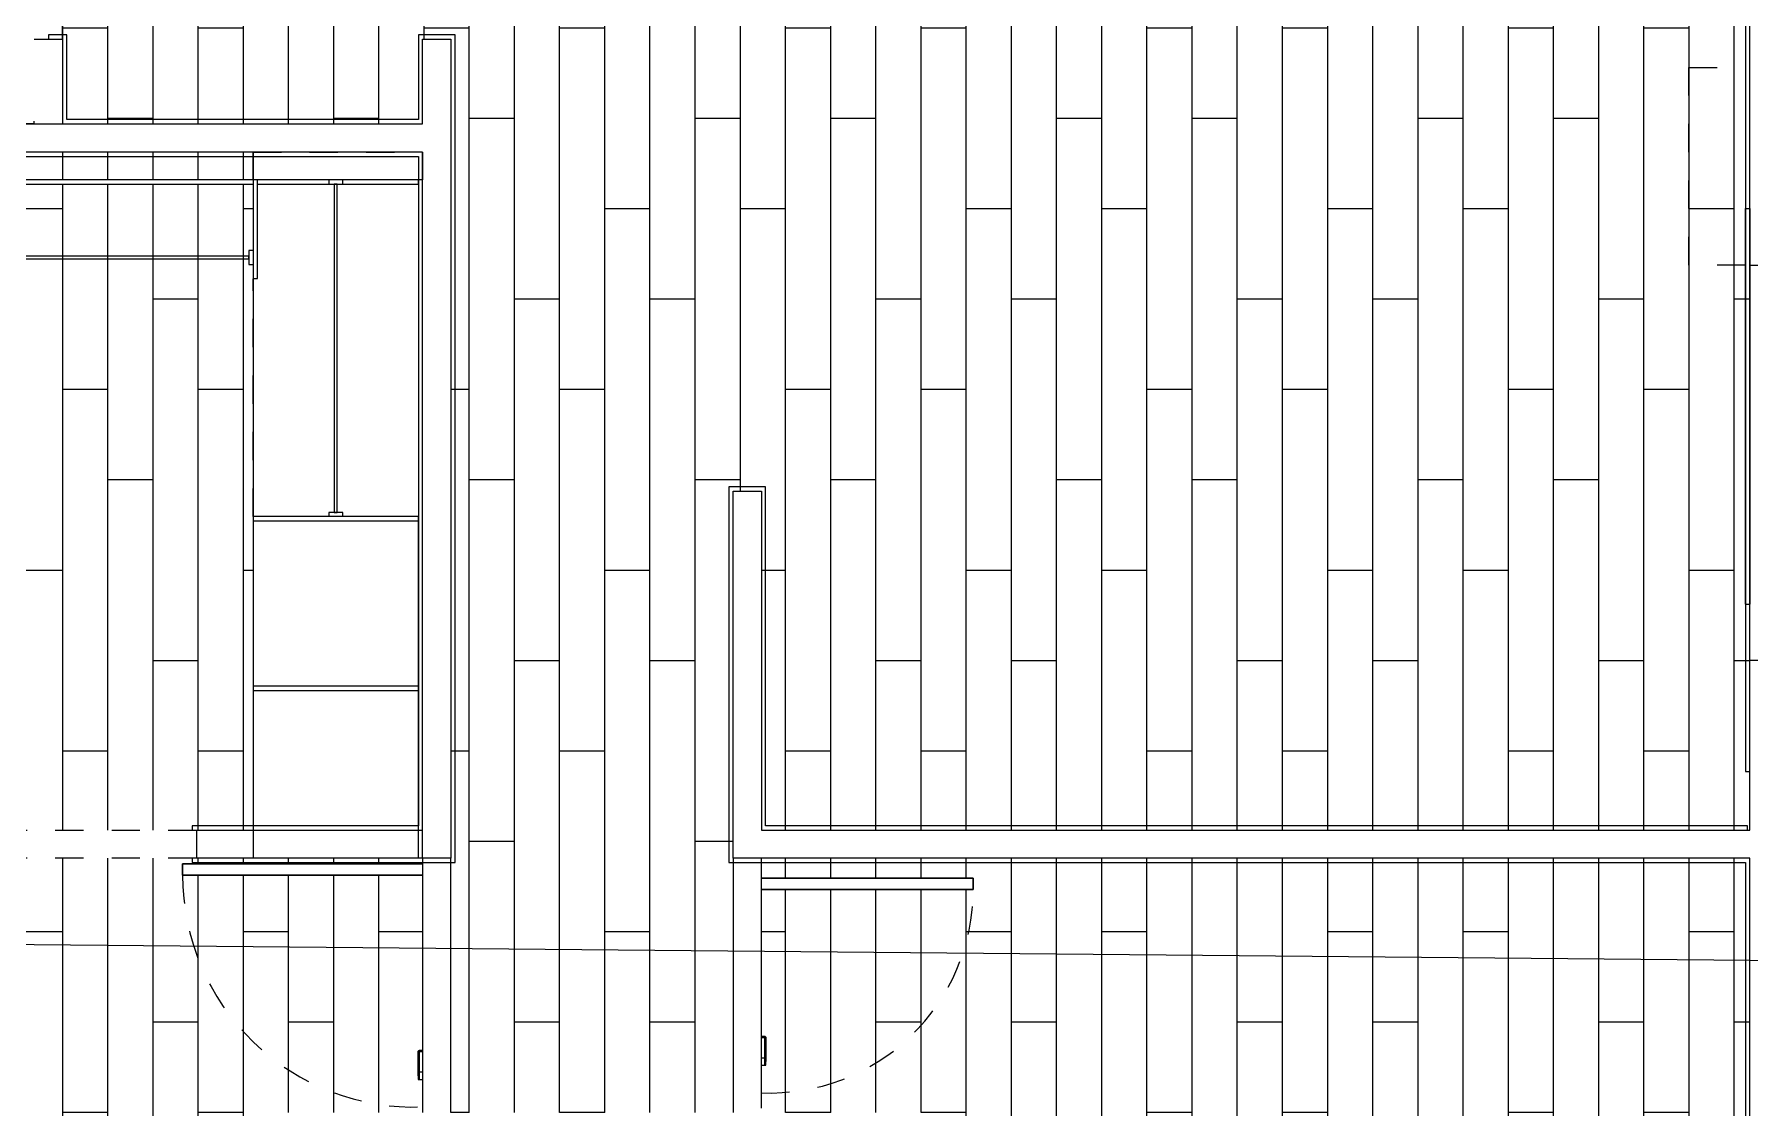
# Model space of a CAD drawing. Header units: metres. Extents: x 3856 to 4207, y -1118 to -691.
# Drawn here: x 3998.88 to 4004.96, y -978.41 to -974.61 of the extents above; entities that cross this region are included whole.
import ezdxf

# ---------------------------------------------------------------- set-up
doc = ezdxf.new("R2010")
doc.units = ezdxf.units.M
for name, pattern in [('Basculante', [0.003, 0.002, -0.001]), ('Dash', [0.00635, 0.003175, -0.003175]), ('Derribado', [0.0048, 0.0032, -0.0016]), ('Trazo', [0.006, 0.003, -0.003])]:
    doc.linetypes.add(name, pattern=pattern)
for name, color, linetype, lineweight in [('_Hidden Lines_', 7, 'Trazo', 9), ('Basculante', 7, 'Basculante', 9), ('Casework', 7, 'Continuous', 9), ('Common Edges', 7, 'Continuous', 9), ('Detail Items', 7, 'Continuous', 9), ('Doors', 7, 'Continuous', 9), ('Floors', 7, 'Continuous', 9), ('Linea de proyección', 7, 'Derribado', 9), ('Líneas medias', 7, 'Continuous', 9), ('Surface Pattern', 7, 'Continuous', 9), ('Text Notes', 7, 'Continuous', 9), ('Walls', 7, 'Continuous', 9)]:
    doc.layers.add(name, color=color, linetype=linetype, lineweight=lineweight)
doc.layers.add('Cour_Roja_Punteada_1', color=1, linetype='Dash', lineweight=9, true_color=0xff0000)
doc.layers.add('ROA-E00-URB-A101-MASTER_PLAN cambio estaciomientos_dwg', color=7, linetype='Continuous', lineweight=9, true_color=0x767676)

# ---------------------------------------------------------------- blocks, each defined once
blk = doc.blocks.new('Multifuncional 2D - Closet 60x240cm-4257036-IMPLANTACIÓN - KIT COMERCIAL')
at = {"layer": '_Hidden Lines_'}
for p, q in [((0.2517, -0.4866), (1.0942, -0.4866)), ((1.4442, -0.4866), (1.5422, -0.4866)), ((1.5422, -0.4866), (1.5422, -1.0866)), ((1.5422, -1.0866), (1.4442, -1.0866))]:
    blk.add_line(p, q, dxfattribs=at)
at = {"layer": 'Casework'}
for p, q in [((1.0942, -0.4866), (0.2517, -0.4866)), ((1.5422, -0.4866), (1.4442, -0.4866)), ((1.5422, -1.0866), (1.5422, -0.4866)), ((1.4442, -1.0866), (1.5422, -1.0866))]:
    blk.add_line(p, q, dxfattribs=at)
blk = doc.blocks.new('COUR-PUERTA-SIMPLE - P-05 _ 80 cm x 210 cm-V187-IMPLANTACIÓN - KIT COMERCIAL')
at = {"layer": 'Detail Items'}
for p, q in [((0.34, -0.8), (0.34, -0.05)), ((0.34, -0.05), (0.34, -0.8)), ((0.38, -0.05), (0.38, -0.8)), ((0.38, -0.8), (0.38, -0.05)), ((0.38, -0.8), (0.34, -0.8)), ((0.34, -0.8), (0.38, -0.8))]:
    blk.add_line(p, q, dxfattribs=at)
at = {"layer": 'Doors'}
for p, q in [((-0.2827, -0.05), (-0.2827, -0.0622)), ((-0.2573, -0.0622), (-0.2573, -0.05)), ((-0.1842, -0.0622), (-0.1842, -0.05)), ((-0.1842, -0.05), (-0.1842, -0.0622)), ((-0.1811, -0.05), (-0.1811, -0.0623)), ((-0.1811, -0.0623), (-0.1811, -0.05)), ((-0.2827, -0.0622), (-0.2827, -0.0654)), ((-0.27, -0.0622), (-0.2827, -0.0622)), ((-0.2827, -0.0622), (-0.2573, -0.0622)), ((-0.2827, -0.0622), (-0.2573, -0.0622)), ((-0.2827, -0.0654), (-0.27, -0.0654)), ((-0.27, -0.0622), (-0.1842, -0.0622)), ((-0.1842, -0.0622), (-0.27, -0.0622)), ((-0.27, -0.0654), (-0.27, -0.0622)), ((-0.27, -0.0622), (-0.27, -0.0654)), ((-0.27, -0.0654), (-0.1842, -0.0654)), ((-0.1842, -0.0654), (-0.27, -0.0654))]:
    blk.add_line(p, q, dxfattribs=at)
at = {"layer": 'Doors', "flags": 128}
for points in [[(-0.1842, -0.0654), (-0.1835, -0.0653), (-0.1829, -0.0651), (-0.1823, -0.0647), (-0.1818, -0.0642), (-0.1814, -0.0636), (-0.1812, -0.063), (-0.1811, -0.0623)], [(-0.1811, -0.0623), (-0.1812, -0.063), (-0.1814, -0.0636), (-0.1818, -0.0642), (-0.1823, -0.0647), (-0.1829, -0.0651), (-0.1835, -0.0653), (-0.1842, -0.0654)]]:
    blk.add_lwpolyline(points, dxfattribs=at)
at = {"layer": 'Linea de proyección'}
blk.add_arc((0.34, -0.0789), 0.7211, 177.71276, 270, dxfattribs=at)
blk = doc.blocks.new('COUR-PUERTA-SIMPLE - P-04 90 cm x 2_10 cm-V188-IMPLANTACIÓN - KIT COMERCIAL')
at = {"layer": 'Detail Items'}
for p, q in [((0.43, 0.9), (0.39, 0.9)), ((0.39, 0.9), (0.39, 0.05)), ((0.39, 0.9), (0.43, 0.9)), ((0.39, 0.05), (0.39, 0.9)), ((0.43, 0.05), (0.43, 0.9)), ((0.43, 0.9), (0.43, 0.05))]:
    blk.add_line(p, q, dxfattribs=at)
at = {"layer": 'Doors'}
for p, q in [((-0.3327, 0.0654), (-0.3327, 0.0622)), ((-0.32, 0.0654), (-0.3327, 0.0654)), ((-0.3327, 0.0622), (-0.32, 0.0622)), ((-0.3327, 0.0622), (-0.3327, 0.05)), ((-0.3073, 0.0622), (-0.3327, 0.0622)), ((-0.3073, 0.0622), (-0.3327, 0.0622)), ((-0.32, 0.0654), (-0.2342, 0.0654)), ((-0.2342, 0.0654), (-0.32, 0.0654)), ((-0.32, 0.0654), (-0.32, 0.0622)), ((-0.32, 0.0622), (-0.32, 0.0654)), ((-0.32, 0.0622), (-0.2342, 0.0622)), ((-0.2342, 0.0622), (-0.32, 0.0622)), ((-0.3073, 0.05), (-0.3073, 0.0622)), ((-0.2342, 0.0622), (-0.2342, 0.05)), ((-0.2342, 0.05), (-0.2342, 0.0622)), ((-0.2311, 0.05), (-0.2311, 0.0623)), ((-0.2311, 0.0623), (-0.2311, 0.05))]:
    blk.add_line(p, q, dxfattribs=at)
at = {"layer": 'Doors', "flags": 128}
for points in [[(-0.2342, 0.0654), (-0.2335, 0.0653), (-0.2329, 0.0651), (-0.2323, 0.0647), (-0.2318, 0.0642), (-0.2314, 0.0636), (-0.2312, 0.063), (-0.2311, 0.0623)], [(-0.2311, 0.0623), (-0.2312, 0.063), (-0.2314, 0.0636), (-0.2318, 0.0642), (-0.2323, 0.0647), (-0.2329, 0.0651), (-0.2335, 0.0653), (-0.2342, 0.0654)]]:
    blk.add_lwpolyline(points, dxfattribs=at)
at = {"layer": 'Linea de proyección'}
blk.add_arc((0.39, 0.0791), 0.8209, 90, 182.01664, dxfattribs=at)
blk = doc.blocks.new('COUR-PUERTA_VANO - 90 cm x 235 cm-5938832-IMPLANTACIÓN - KIT COMERCIAL')
at = {"layer": 'Basculante'}
for p, q in [((-0.4582, 0.05), (0.4418, 0.05)), ((0.4418, -0.05), (-0.4582, -0.05))]:
    blk.add_line(p, q, dxfattribs=at)
at = {"layer": 'Líneas medias'}
for p, q in [((-0.4582, -0.05), (-0.4582, 0.05)), ((0.4418, 0.05), (0.4418, -0.05))]:
    blk.add_line(p, q, dxfattribs=at)
blk = doc.blocks.new('VESTIER EN L - ARAYA - CL-02 HABITACIÓN PRINCIPAL-V164-IMPLANTACIÓN - KIT COMERCIAL')
at = {"layer": 'Casework'}
for p, q in [((-0.5775, 1.75), (-0.5775, 1.735)), ((-0.5275, 1.75), (-0.5775, 1.75)), ((-0.5275, 1.75), (-0.5775, 1.75)), ((-0.5775, 1.75), (-0.5775, 1.735)), ((-0.5275, 1.75), (-0.5775, 1.75)), ((-0.5275, 1.75), (-0.5775, 1.75)), ((-0.5775, 1.735), (-0.5275, 1.735)), ((-0.5775, 1.735), (-0.559, 1.735)), ((-0.5775, 1.735), (-0.559, 1.735)), ((-0.5775, 1.735), (-0.559, 1.735)), ((-0.5575, 1.735), (-0.5575, 0.665)), ((-0.5568, 1.735), (-0.5575, 1.735)), ((-0.5475, 1.735), (-0.5575, 1.735)), ((-0.5575, 1.735), (-0.5575, 0.665)), ((-0.5568, 1.735), (-0.5575, 1.735)), ((-0.5568, 1.735), (-0.5575, 1.735)), ((-0.5475, 1.735), (-0.5482, 1.735)), ((-0.5475, 1.735), (-0.5482, 1.735)), ((-0.5475, 1.735), (-0.5482, 1.735)), ((-0.5475, 0.665), (-0.5475, 1.735)), ((-0.5475, 0.665), (-0.5475, 1.735)), ((-0.546, 1.735), (-0.5275, 1.735)), ((-0.546, 1.735), (-0.5275, 1.735)), ((-0.546, 1.735), (-0.5275, 1.735)), ((-0.5275, 1.735), (-0.5275, 1.75)), ((-0.5275, 1.735), (-0.5275, 1.75)), ((-0.2775, 1.75), (-0.2925, 1.75)), ((-0.2925, 1.75), (-0.2925, 0.65)), ((-0.2775, 0.65), (-0.2775, 1.75)), ((-2.6775, 0.65), (-2.6775, 0.065)), ((-2.085, 0.65), (-2.6775, 0.65)), ((-2.085, 0.65), (-2.085, 0.065)), ((-2.07, 0.65), (-2.085, 0.65)), ((-2.07, 0.065), (-2.07, 0.65)), ((-1.485, 0.65), (-2.07, 0.65)), ((-1.485, 0.65), (-1.485, 0.065)), ((-1.47, 0.65), (-1.485, 0.65)), ((-1.47, 0.065), (-1.47, 0.65)), ((-0.2775, 0.65), (-0.6275, 0.65)), ((-0.6275, 0.65), (-0.6275, 0.635)), ((-0.6275, 0.635), (-0.2775, 0.635)), ((-0.5775, 0.665), (-0.5775, 0.65)), ((-0.559, 0.665), (-0.5775, 0.665)), ((-0.5275, 0.665), (-0.5775, 0.665)), ((-0.5775, 0.665), (-0.5775, 0.65)), ((-0.559, 0.665), (-0.5775, 0.665)), ((-0.559, 0.665), (-0.5775, 0.665)), ((-0.5575, 0.665), (-0.5475, 0.665)), ((-0.5575, 0.665), (-0.5568, 0.665)), ((-0.5575, 0.665), (-0.5568, 0.665)), ((-0.5575, 0.665), (-0.5568, 0.665)), ((-0.5482, 0.665), (-0.5475, 0.665)), ((-0.5482, 0.665), (-0.5475, 0.665)), ((-0.5482, 0.665), (-0.5475, 0.665)), ((-0.5275, 0.665), (-0.546, 0.665)), ((-0.5275, 0.665), (-0.546, 0.665)), ((-0.5275, 0.665), (-0.546, 0.665)), ((-0.5275, 0.65), (-0.5275, 0.665)), ((-0.5275, 0.65), (-0.5275, 0.665)), ((-0.2925, 0.635), (-0.2925, 0.065)), ((-0.2775, 0.635), (-0.2775, 0.65)), ((-0.2775, 0.065), (-0.2775, 0.635)), ((-1.455, 0.3825), (-1.47, 0.3825)), ((-1.455, 0.3825), (-1.47, 0.3825)), ((-1.455, 0.364), (-1.455, 0.3825)), ((-1.455, 0.3325), (-1.455, 0.3825)), ((-1.455, 0.364), (-1.455, 0.3825)), ((-1.455, 0.364), (-1.455, 0.3825)), ((-0.2775, 0.3825), (-0.2925, 0.3825)), ((-0.2925, 0.3825), (-0.2925, 0.3325)), ((-0.2925, 0.3825), (-0.2925, 0.364)), ((-0.2775, 0.3325), (-0.2775, 0.3825)), ((-0.2775, 0.3325), (-0.2775, 0.3825)), ((-1.47, 0.3325), (-1.455, 0.3325)), ((-1.47, 0.3325), (-1.455, 0.3325)), ((-0.2925, 0.3625), (-1.455, 0.3625)), ((-1.455, 0.3625), (-1.455, 0.3525)), ((-1.455, 0.3625), (-1.455, 0.3623)), ((-0.2925, 0.3625), (-1.455, 0.3625)), ((-1.455, 0.3625), (-1.455, 0.3623)), ((-1.455, 0.3625), (-1.455, 0.3623)), ((-1.455, 0.3527), (-1.455, 0.3525)), ((-1.455, 0.3527), (-1.455, 0.3525)), ((-1.455, 0.3527), (-1.455, 0.3525)), ((-1.455, 0.3525), (-0.2925, 0.3525)), ((-1.455, 0.3525), (-0.2925, 0.3525)), ((-1.455, 0.3325), (-1.455, 0.351)), ((-1.455, 0.3325), (-1.455, 0.351)), ((-1.455, 0.3325), (-1.455, 0.351)), ((-0.2925, 0.3623), (-0.2925, 0.3625)), ((-0.2925, 0.3525), (-0.2925, 0.3625)), ((-0.2925, 0.3525), (-0.2925, 0.3527)), ((-0.2925, 0.351), (-0.2925, 0.3325)), ((-0.2925, 0.3325), (-0.2775, 0.3325)), ((-2.6775, 0.065), (-2.6775, 0.05)), ((-2.6775, 0.065), (-2.085, 0.065)), ((-2.085, 0.065), (-2.07, 0.065)), ((-2.07, 0.065), (-1.485, 0.065)), ((-1.485, 0.065), (-1.47, 0.065)), ((-0.2775, 0.065), (-1.47, 0.065)), ((-0.2925, 0.065), (-0.2775, 0.065)), ((-0.2775, 0.05), (-0.2775, 0.065)), ((-2.6775, 0.05), (-0.2775, 0.05))]:
    blk.add_line(p, q, dxfattribs=at)
blk = doc.blocks.new('EDIFICIO TIPO A_rvt-4-IMPLANTACIÓN - KIT COMERCIAL')
at = {"layer": 'Surface Pattern', "true_color": 0x808080}
h = blk.add_hatch(dxfattribs=at)
h.set_pattern_fill('FP_90', color=8, style=0, pattern_type=2)
h.set_pattern_definition([(270, (6041.702, -988.027), (0.16, 1e-17), []), (0, (6041.702, -988.027), (0.32, 0.32), [0.16, -1.12]), (0, (6041.862, -988.667), (0.32, 0.32), [0.16, -1.12])])
h.paths.add_polyline_path([(4004.9568, -980.7273), (4004.9568, -977.5273), (4001.4568, -977.5273), (4001.4568, -977.5973), (4002.2068, -977.5973), (4002.2068, -977.6373), (4001.4568, -977.6373), (4001.4568, -978.4273), (4002.0568, -978.4273), (4002.064, -978.5248), (4002.0818, -978.5273), (4002.0732, -978.5398), (4002.0568, -978.5398), (4002.0568, -980.7273), (4004.8257, -980.7273)])
h.paths.add_polyline_path([(3998.1318, -980.7273), (3999.7568, -980.7273), (3999.7568, -978.4273), (4000.2568, -978.4273), (4000.2568, -977.5873), (3999.4068, -977.5873), (3999.4068, -977.5473), (4000.2568, -977.5473), (4000.2568, -977.5273), (3996.4068, -977.5273), (3996.4068, -980.7273), (3998.0818, -980.7273)])
h.paths.add_polyline_path([(4004.8249, -980.6273), (4004.4257, -980.6273), (4004.4257, -980.2273), (4004.8257, -980.2273), (4004.8257, -980.6273)])
h.paths.add_polyline_path([(4002.4257, -980.6273), (4002.4257, -980.2273), (4002.8257, -980.2273), (4002.8257, -980.6273), (4002.618, -980.6273)])
h.paths.add_polyline_path([(4002.9154, -980.6273), (4002.9154, -978.7273), (4004.3154, -978.7273), (4004.3154, -980.6273)])
h.paths.add_polyline_path([(3996.5273, -980.5597), (3996.5273, -980.1597), (3996.9273, -980.1597), (3996.9273, -980.5597), (3996.6509, -980.5597)])
h.paths.add_polyline_path([(3997.2842, -980.0597), (3996.5273, -980.0597), (3996.5273, -978.4597), (3998.4273, -978.4597), (3998.4273, -980.0597), (3997.3791, -980.0597)])
h.paths.add_polyline_path([(4001.3468, -978.4273), (4001.3568, -978.4273), (4001.3568, -976.2273), (4001.4568, -976.2273), (4001.4568, -977.4273), (4004.9568, -977.4273), (4004.9568, -969.2273), (4001.4568, -969.2273), (4001.4568, -971.7123), (4001.5918, -971.7123), (4001.5918, -973.5123), (4001.4568, -973.5123), (4001.4568, -973.6273), (3998.9818, -973.6273), (3998.9818, -973.6473), (3999.9318, -973.6473), (3999.9318, -973.6873), (3998.9818, -973.6873), (3998.9818, -974.9273), (4000.2568, -974.9273), (4000.2568, -974.6273), (4000.3568, -974.6273), (4000.3568, -978.4273), (4001.2845, -978.4273)])
h.paths.add_polyline_path([(3996.9273, -978.3597), (3996.5273, -978.3597), (3996.5273, -977.9597), (3996.9273, -977.9597)])
h.paths.add_polyline_path([(3998.5559, -977.4273), (3999.6568, -977.4273), (3999.6568, -975.1403), (3998.5568, -975.1403), (3998.5568, -975.1253), (3999.6568, -975.1253), (3999.6568, -975.0273), (3998.5559, -975.0273), (3998.5559, -977.4253)])
h.paths.add_polyline_path([(4004.3068, -973.9273), (4002.7068, -973.9273), (4002.7068, -973.2273), (4004.3068, -973.2273), (4004.3068, -973.4057)])
h.paths.add_polyline_path([(4004.3068, -971.6181), (4004.0702, -971.6181), (4004.0702, -970.1034), (4003.3702, -970.1034), (4003.3702, -969.3034), (4004.8702, -969.3034), (4004.8702, -971.6181)])
h.paths.add_polyline_path([(4003.3702, -971.1273), (4002.8254, -971.1273), (4002.8254, -970.6273), (4003.4254, -970.6273), (4003.4254, -971.1273)])
at = {"layer": 'Cour_Roja_Punteada_1'}
for p, q in [((4004.7418, -975.4273), (4004.7418, -974.7273)), ((4004.7418, -974.7273), (4004.9418, -974.7273)), ((4004.9418, -974.7273), (4004.9418, -975.4273)), ((4004.9418, -975.4273), (4004.7418, -975.4273))]:
    blk.add_line(p, q, dxfattribs=at)
at = {"layer": 'Floors'}
for p, q in [((4004.9568, -977.4273), (4004.9568, -974.1273)), ((3998.9818, -974.6273), (3998.9818, -974.9273)), ((4000.2568, -974.9273), (4000.2568, -974.6273)), ((4000.2568, -974.6273), (4000.3568, -974.6273)), ((4000.3568, -974.6273), (4000.3568, -977.5273)), ((3998.9818, -974.9273), (4000.2568, -974.9273)), ((3999.6568, -975.0273), (3998.5559, -975.0273)), ((4001.3568, -977.5273), (4001.3568, -976.2273)), ((4001.3568, -976.2273), (4001.4568, -976.2273)), ((4001.4568, -976.2273), (4001.4568, -977.4273)), ((3999.4559, -977.4273), (3999.6568, -977.4273)), ((4001.4568, -977.4273), (4004.9568, -977.4273)), ((4000.2568, -977.5273), (3999.4559, -977.5273)), ((4004.9568, -977.5273), (4001.4568, -977.5273)), ((4004.9568, -980.7273), (4004.9568, -977.5273))]:
    blk.add_line(p, q, dxfattribs=at)
at = {"layer": 'Walls', "lineweight": 18}
for p, q in [((3998.9818, -974.6273), (3998.9818, -973.6423)), ((4004.9418, -974.1273), (4004.9418, -977.2198)), ((4004.9568, -977.2198), (4004.9568, -974.1273)), ((3998.9818, -974.6123), (3998.9318, -974.6123)), ((3998.9318, -974.6123), (3998.9318, -974.6273)), ((3998.9968, -974.6123), (3998.9818, -974.6123)), ((3998.9968, -974.9123), (3998.9968, -974.6123)), ((4000.2568, -974.6123), (4000.2418, -974.6123)), ((4000.2418, -974.6123), (4000.2418, -974.9123)), ((4000.3718, -974.6123), (4000.2568, -974.6123)), ((4000.3718, -974.6273), (4000.3718, -974.6123)), ((3998.8818, -974.6273), (3998.9818, -974.6273)), ((3998.9318, -974.6273), (3998.9818, -974.6273)), ((3998.9818, -974.6273), (3998.9818, -974.9273)), ((4000.2568, -974.9123), (4000.2568, -974.6273)), ((4000.2568, -974.6273), (4000.3568, -974.6273)), ((4000.3568, -974.6273), (4000.3568, -977.5273)), ((4000.3718, -977.5273), (4000.3718, -974.6273)), ((4000.2418, -974.9123), (3998.9968, -974.9123)), ((4000.2568, -974.9273), (4000.2568, -974.9123)), ((3998.9818, -974.9273), (3998.9968, -974.9273)), ((3998.9968, -974.9273), (4000.2568, -974.9273)), ((4000.2418, -975.0273), (3998.5709, -975.0273)), ((4000.2568, -975.0273), (4000.2418, -975.0273)), ((4000.2568, -977.4273), (4000.2568, -975.0273)), ((3998.5709, -975.0423), (4000.2418, -975.0423)), ((4000.2418, -975.0423), (4000.2418, -977.4123)), ((4001.3568, -976.2123), (4001.3418, -976.2123)), ((4001.3418, -976.2123), (4001.3418, -977.5273)), ((4001.4718, -976.2123), (4001.3568, -976.2123)), ((4001.3568, -977.5273), (4001.3568, -976.2273)), ((4001.3568, -976.2273), (4001.4568, -976.2273)), ((4001.4568, -976.2273), (4001.4568, -977.4273)), ((4001.4718, -976.2273), (4001.4718, -976.2123)), ((4001.4718, -977.4123), (4001.4718, -976.2273)), ((4004.9418, -977.2198), (4004.9568, -977.2198)), ((3999.4559, -977.4123), (3999.4409, -977.4123)), ((3999.4409, -977.4123), (3999.4409, -977.4273)), ((4000.2418, -977.4123), (3999.4559, -977.4123)), ((3999.4559, -977.4273), (4000.2418, -977.4273)), ((4000.2418, -977.4273), (4000.2568, -977.4273)), ((4001.4568, -977.4273), (4001.4718, -977.4273)), ((4004.9493, -977.4123), (4001.4718, -977.4123)), ((4001.4718, -977.4273), (4004.9493, -977.4273)), ((4004.9493, -977.4273), (4004.9493, -977.4123)), ((3999.4409, -977.5273), (3999.4409, -977.5423)), ((4000.3568, -977.5273), (3999.4559, -977.5273)), ((4000.2568, -977.5273), (4000.2568, -978.4273)), ((4000.3568, -977.5273), (4000.2568, -977.5273)), ((4000.3568, -978.4273), (4000.3568, -977.5273)), ((4000.3718, -977.5423), (4000.3718, -977.5273)), ((4001.3418, -977.5273), (4001.3418, -977.5423)), ((4001.3568, -977.5273), (4001.3568, -978.4273)), ((4001.4568, -977.5273), (4001.3568, -977.5273)), ((4004.9418, -977.5273), (4001.3568, -977.5273)), ((4001.4568, -978.4123), (4001.4568, -977.5273)), ((4004.9568, -977.5273), (4004.9418, -977.5273)), ((4004.9568, -980.7123), (4004.9568, -977.5273)), ((3999.4409, -977.5423), (4000.3718, -977.5423)), ((4001.3418, -977.5423), (4004.9418, -977.5423)), ((4004.9418, -977.5423), (4004.9418, -980.7123))]:
    blk.add_line(p, q, dxfattribs=at)
at = {"layer": 'Walls'}
for p, q in [((4004.9418, -975.2273), (4004.9568, -975.2273)), ((4004.9418, -976.6273), (4004.9418, -975.2273)), ((4004.9568, -975.2273), (4004.9568, -976.6273)), ((4004.9418, -976.6273), (4004.9568, -976.6273))]:
    blk.add_line(p, q, dxfattribs=at)
at = {"layer": 'Casework', "lineweight": 9}
for name, p, rotation in [('Multifuncional 2D - Closet 60x240cm-4257036-IMPLANTACIÓN - KIT COMERCIAL', (3999.1702, -976.5696), 90.0000000000133), ('VESTIER EN L - ARAYA - CL-02 HABITACIÓN PRINCIPAL-V164-IMPLANTACIÓN - KIT COMERCIAL', (4000.3068, -974.8478), 89.99999999999902)]:
    blk.add_blockref(name, p, dxfattribs=dict(at, rotation=rotation))
at = {"layer": 'Doors', "lineweight": 9}
for name, p, rotation in [('COUR-PUERTA_VANO - 90 cm x 235 cm-5938832-IMPLANTACIÓN - KIT COMERCIAL', (3998.9978, -977.4773), 180), ('COUR-PUERTA-SIMPLE - P-04 90 cm x 2_10 cm-V188-IMPLANTACIÓN - KIT COMERCIAL', (4000.3068, -977.9773), 89.99999999999902), ('COUR-PUERTA-SIMPLE - P-05 _ 80 cm x 210 cm-V187-IMPLANTACIÓN - KIT COMERCIAL', (4001.4068, -977.9773), 89.99999999999902)]:
    blk.add_blockref(name, p, dxfattribs=dict(at, rotation=rotation))
blk = doc.blocks.new('ROA-E00-URB-A101-MASTER_PLAN cambio estaciomientos_dwg_ROA-E01-ARQ-R23_rvt-4-Master Plan - Etapa 1-7986589-IMPLANTACIÓN - KIT COMERCIAL')
at = {"layer": 'Walls', "flags": 128}
blk.add_lwpolyline([(974.9173, 3996.7559), (974.9273, 3996.7559), (974.9273, 3998.8818), (974.9173, 3998.8818)], dxfattribs=at)
blk = doc.blocks.new('ROA-E00-URB-A101-MASTER_PLAN cambio estaciomientos_dwg_ROA-E01-EST-R23_rvt-4-Master Plan - Etapa 1-7986864-IMPLANTACIÓN - KIT COMERCIAL')
at = {"layer": 'Common Edges'}
blk.add_line((974.9273, 3998.8818), (974.9273, 3998.9818), dxfattribs=at)
at = {"layer": 'Walls'}
for p, q in [((975.4273, 4004.9568), (975.4273, 4005.0568)), ((974.9273, 3998.8818), (974.9273, 3996.7559))]:
    blk.add_line(p, q, dxfattribs=at)
at = {"layer": 'Walls', "flags": 128}
blk.add_lwpolyline([(978.5323, 4004.9568), (978.5323, 4005.0568), (976.8273, 4005.0568), (976.8273, 4004.9568)], dxfattribs=at)
blk = doc.blocks.new('ROA-E00-URB-A101-MASTER_PLAN cambio estaciomientos_dwg-7942325-IMPLANTACIÓN - KIT COMERCIAL')
for name in ['ROA-E00-URB-A101-MASTER_PLAN cambio estaciomientos_dwg_ROA-E01-EST-R23_rvt-4-Master Plan - Etapa 1-7986864-IMPLANTACIÓN - KIT COMERCIAL', 'ROA-E00-URB-A101-MASTER_PLAN cambio estaciomientos_dwg_ROA-E01-ARQ-R23_rvt-4-Master Plan - Etapa 1-7986589-IMPLANTACIÓN - KIT COMERCIAL']:
    blk.add_blockref(name, (0, 0))

msp = doc.modelspace()

# ---------------------------------------------------------------- linework, layer by layer
at = {"layer": 'Text Notes'}
msp.add_line((4059.636, -978.3932), (3869.42, -976.6409), dxfattribs=at)

# ---------------------------------------------------------------- block references
at = {"lineweight": 5}
msp.add_blockref('EDIFICIO TIPO A_rvt-4-IMPLANTACIÓN - KIT COMERCIAL', (0, 0), dxfattribs=at)
at = {"layer": 'ROA-E00-URB-A101-MASTER_PLAN cambio estaciomientos_dwg', "color": 7, "rotation": 269.9999999999999}
msp.add_blockref('ROA-E00-URB-A101-MASTER_PLAN cambio estaciomientos_dwg-7942325-IMPLANTACIÓN - KIT COMERCIAL', (0, 0), dxfattribs=at)

doc.saveas('drawing.dxf')
